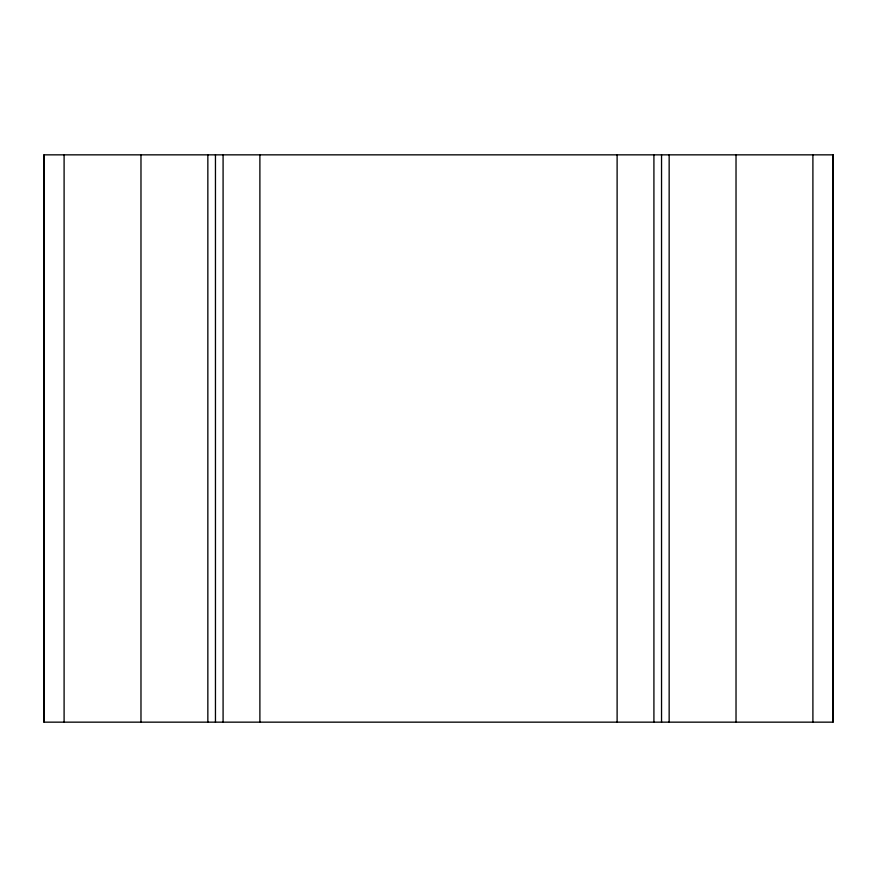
<?xml version="1.0" encoding="UTF-8"?>
<svg xmlns="http://www.w3.org/2000/svg" width="877" height="877" viewBox="0 0 877 877"><rect width="100%" height="100%" fill="white"/><g stroke="black" fill="none" stroke-linecap="round" stroke-linejoin="round"><path stroke-width="1.32" d="M832.898 154.845L832.898 722.155M812.902 154.845L812.902 722.155M736.022 154.845L736.022 722.155M669.151 154.845L669.151 722.155M661.543 154.845L661.543 722.155M653.913 154.845L653.913 722.155M617.112 154.845L617.112 722.155M259.888 154.845L259.888 722.155M223.087 154.845L223.087 722.155M215.457 154.845L215.457 722.155M207.849 154.845L207.849 722.155M140.978 154.845L140.978 722.155M64.098 154.845L64.098 722.155M44.102 154.845L44.102 722.155M833.15 154.845L43.85 154.845L43.85 722.155L833.15 722.155L833.15 154.845"/></g></svg>
